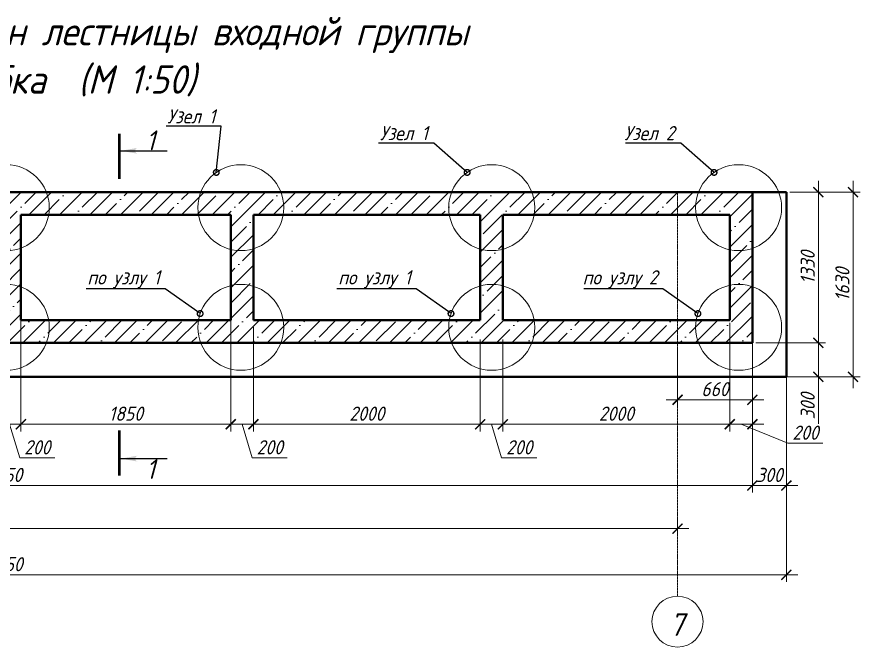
# Model space of a CAD drawing. Header units: millimetres. Extents: x 504091 to 2165846, y 135022 to 442887.
# Drawn here: x 1043782 to 1051219, y 236160 to 241723 of the extents above; entities that cross this region are included whole.
import ezdxf
from ezdxf import colors
from ezdxf.entities.mleader import LeaderData, LeaderLine
from ezdxf.math import Vec2, Vec3

# ---------------------------------------------------------------- set-up
doc = ezdxf.new("R2010")
doc.units = ezdxf.units.MM
doc.linetypes.add('ADSK_Линия сетки', pattern=[25, 20, -2.5, 0, -2.5])
doc.linetypes.add('осеваяX2', pattern=[4, 2.5, -0.5, 0.5, -0.5])
doc.layers.get('Defpoints').update_dxf_attribs({"color": 255})
doc.layers.add('PS_Обозначения', color=7, linetype='Continuous')
doc.layers.add('SGRAND', color=7, linetype='Continuous')
for name, color, linetype, lineweight in [('Аннотация', 7, 'Continuous', 9), ('Монолит тонкий', 204, 'Continuous', 9), ('Оси', 165, 'осеваяX2', 13), ('Размер', 7, 'Continuous', 13), ('Размеры КР', 164, 'Continuous', 9)]:
    doc.layers.add(name, color=color, linetype=linetype, lineweight=lineweight)
doc.styles.add('GOST 2.304_new', font='isocpeur.ttf', dxfattribs={"width": 0.9, "oblique": 15})
doc.dimstyles.new('SPDS 1_50', dxfattribs={"dimscale": 50, "dimtxt": 2.5, "dimasz": 1.77, "dimexe": 1.25, "dimexo": 0.625, "dimtad": 1, "dimdec": 0, "dimrnd": 0.001, "dimzin": 9, "dimtxsty": 'GOST 2.304_new', "dimblk": 'ARCHTICK', "dimcen": 2.5, "dimdle": 2, "dimclrt": 256, "dimadec": 0, "dimazin": 2, "dimtfac": 0.75, "dimtdec": 0, "dimtmove": 1, "dimatfit": 3, "dimfxl": 0, "dimtolj": 1, "dimlwd": 9, "dimlwe": 9, "dimarcsym": 0})

# ---------------------------------------------------------------- blocks, each defined once
blk = doc.blocks.new('_ArchTick')
at = {"color": 0, "linetype": 'ByBlock', "const_width": 0.15}
blk.add_lwpolyline([(-0.5, -0.5), (0.5, 0.5)], dxfattribs=at)
blk = doc.blocks.new('*D1745')
at = {"layer": 'Defpoints', "color": 0, "lineweight": 20, "transparency": 16777216}
for p in [(1037108.4, 237306.6), (1049608.4, 237306.6), (1049608.4, 237206.6)]:
    blk.add_point(p, dxfattribs=at)
at = {"layer": 'Размеры КР', "color": 0, "lineweight": 9, "transparency": 16777216}
for p, q in [((1037108.4, 237275.4), (1037108.4, 237144.1)), ((1049608.4, 237275.4), (1049608.4, 237144.1)), ((1037008.4, 237206.6), (1049708.4, 237206.6))]:
    blk.add_line(p, q, dxfattribs=at)
at = {"layer": 'Размеры КР', "color": 0, "lineweight": 9, "transparency": 16777216, "xscale": 88.5, "yscale": 88.5, "zscale": 88.5, "rotation": 180}
blk.add_blockref('_ArchTick', (1037108.4, 237206.6), dxfattribs=at)
at = {"layer": 'Размеры КР', "color": 0, "lineweight": 9, "transparency": 16777216, "xscale": 88.5, "yscale": 88.5, "zscale": 88.5}
blk.add_blockref('_ArchTick', (1049608.4, 237206.6), dxfattribs=at)
at = {"layer": 'Размеры КР', "lineweight": 20, "transparency": 16777216, "insert": (1043358.4, 237300.4), "char_height": 125, "width": 145.965, "attachment_point": 5, "style": 'GOST 2.304_new'}
blk.add_mtext('\\A1;12500', dxfattribs=at)
blk = doc.blocks.new('*D1743')
at = {"layer": 'Defpoints', "color": 0, "lineweight": 20, "transparency": 16777216}
for p in [(1050268.4, 238881.7), (1049608.4, 238845.6), (1050268.4, 238343.5)]:
    blk.add_point(p, dxfattribs=at)
at = {"layer": 'Размеры КР', "color": 0, "lineweight": 9, "transparency": 16777216}
for p, q in [((1049608.4, 238814.3), (1049608.4, 238281)), ((1050268.4, 238850.5), (1050268.4, 238281)), ((1049508.4, 238343.5), (1050368.4, 238343.5))]:
    blk.add_line(p, q, dxfattribs=at)
at = {"layer": 'Размеры КР', "color": 0, "lineweight": 9, "transparency": 16777216, "xscale": 88.5, "yscale": 88.5, "zscale": 88.5, "rotation": 180}
blk.add_blockref('_ArchTick', (1049608.4, 238343.5), dxfattribs=at)
at = {"layer": 'Размеры КР', "color": 0, "lineweight": 9, "transparency": 16777216, "xscale": 88.5, "yscale": 88.5, "zscale": 88.5}
blk.add_blockref('_ArchTick', (1050268.4, 238343.5), dxfattribs=at)
at = {"layer": 'Размеры КР', "lineweight": 20, "transparency": 16777216, "insert": (1049938.4, 238437.2), "char_height": 125, "attachment_point": 5, "style": 'GOST 2.304_new'}
blk.add_mtext('\\A1;660', dxfattribs=at)
blk = doc.blocks.new('*D1744')
at = {"layer": 'Defpoints', "color": 0, "lineweight": 20, "transparency": 16777216}
for p in [(1037018.4, 239482.3), (1050268.4, 239075.7), (1037018.4, 237586.3)]:
    blk.add_point(p, dxfattribs=at)
at = {"layer": 'Размеры КР', "color": 0, "lineweight": 9, "transparency": 16777216}
for p, q in [((1037018.4, 239451), (1037018.4, 237523.8)), ((1050268.4, 239044.4), (1050268.4, 237523.8)), ((1050368.4, 237586.3), (1036918.4, 237586.3))]:
    blk.add_line(p, q, dxfattribs=at)
at = {"layer": 'Размеры КР', "color": 0, "lineweight": 9, "transparency": 16777216, "xscale": 88.5, "yscale": 88.5, "zscale": 88.5, "rotation": 180}
blk.add_blockref('_ArchTick', (1037018.4, 237586.3), dxfattribs=at)
at = {"layer": 'Размеры КР', "color": 0, "lineweight": 9, "transparency": 16777216, "xscale": 88.5, "yscale": 88.5, "zscale": 88.5}
blk.add_blockref('_ArchTick', (1050268.4, 237586.3), dxfattribs=at)
at = {"layer": 'Размеры КР', "lineweight": 20, "transparency": 16777216, "insert": (1043643.4, 237680), "char_height": 125, "attachment_point": 5, "style": 'GOST 2.304_new'}
blk.add_mtext('\\A1;13250', dxfattribs=at)
blk = doc.blocks.new('*D1753')
at = {"layer": 'Defpoints', "color": 0, "lineweight": 20, "transparency": 16777216}
for p in [(1050068.4, 239054.2), (1050268.4, 239054.2), (1050068.4, 238127)]:
    blk.add_point(p, dxfattribs=at)
at = {"layer": 'Размеры КР', "color": 0, "lineweight": 9, "transparency": 16777216}
for p, q in [((1050068.4, 239022.9), (1050068.4, 238064.5)), ((1050268.4, 239022.9), (1050268.4, 238064.5)), ((1050368.4, 238127), (1049968.4, 238127)), ((1050168.4, 238127), (1050581.7, 237959.2)), ((1050581.7, 237959.2), (1050891.4, 237959.2))]:
    blk.add_line(p, q, dxfattribs=at)
at = {"layer": 'Размеры КР', "color": 0, "lineweight": 9, "transparency": 16777216, "xscale": 88.5, "yscale": 88.5, "zscale": 88.5, "rotation": 180}
blk.add_blockref('_ArchTick', (1050068.4, 238127), dxfattribs=at)
at = {"layer": 'Размеры КР', "color": 0, "lineweight": 9, "transparency": 16777216, "xscale": 88.5, "yscale": 88.5, "zscale": 88.5}
blk.add_blockref('_ArchTick', (1050268.4, 238127), dxfattribs=at)
at = {"layer": 'Размеры КР', "lineweight": 20, "transparency": 16777216, "insert": (1050736.5, 238052.9), "char_height": 125, "attachment_point": 5, "style": 'GOST 2.304_new'}
blk.add_mtext('\\A1;200', dxfattribs=at)
blk = doc.blocks.new('*D1754')
at = {"layer": 'Defpoints', "color": 0, "lineweight": 20, "transparency": 16777216}
for p in [(1050068.4, 239054.2), (1048068.4, 238906.7), (1048068.4, 238127)]:
    blk.add_point(p, dxfattribs=at)
at = {"layer": 'Размеры КР', "color": 0, "lineweight": 9, "transparency": 16777216}
for p, q in [((1050068.4, 239022.9), (1050068.4, 238064.5)), ((1048068.4, 238875.4), (1048068.4, 238064.5)), ((1050168.4, 238127), (1047968.4, 238127))]:
    blk.add_line(p, q, dxfattribs=at)
at = {"layer": 'Размеры КР', "color": 0, "lineweight": 9, "transparency": 16777216, "xscale": 88.5, "yscale": 88.5, "zscale": 88.5, "rotation": 180}
blk.add_blockref('_ArchTick', (1048068.4, 238127), dxfattribs=at)
at = {"layer": 'Размеры КР', "color": 0, "lineweight": 9, "transparency": 16777216, "xscale": 88.5, "yscale": 88.5, "zscale": 88.5}
blk.add_blockref('_ArchTick', (1050068.4, 238127), dxfattribs=at)
at = {"layer": 'Размеры КР', "lineweight": 20, "transparency": 16777216, "insert": (1049068.4, 238220.8), "char_height": 125, "attachment_point": 5, "style": 'GOST 2.304_new'}
blk.add_mtext('\\A1;2000', dxfattribs=at)
blk = doc.blocks.new('*D1755')
at = {"layer": 'Defpoints', "color": 0, "lineweight": 20, "transparency": 16777216}
for p in [(1047868.4, 238906.7), (1048068.4, 238906.7), (1047868.4, 238127)]:
    blk.add_point(p, dxfattribs=at)
at = {"layer": 'Размеры КР', "color": 0, "lineweight": 9, "transparency": 16777216}
for p, q in [((1047868.4, 238875.4), (1047868.4, 238064.5)), ((1048068.4, 238875.4), (1048068.4, 238064.5)), ((1048168.4, 238127), (1047768.4, 238127)), ((1047968.4, 238127), (1048057.5, 237830.1)), ((1048057.5, 237830.1), (1048367.2, 237830.1))]:
    blk.add_line(p, q, dxfattribs=at)
at = {"layer": 'Размеры КР', "color": 0, "lineweight": 9, "transparency": 16777216, "xscale": 88.5, "yscale": 88.5, "zscale": 88.5, "rotation": 180}
blk.add_blockref('_ArchTick', (1047868.4, 238127), dxfattribs=at)
at = {"layer": 'Размеры КР', "color": 0, "lineweight": 9, "transparency": 16777216, "xscale": 88.5, "yscale": 88.5, "zscale": 88.5}
blk.add_blockref('_ArchTick', (1048068.4, 238127), dxfattribs=at)
at = {"layer": 'Размеры КР', "lineweight": 20, "transparency": 16777216, "insert": (1048212.3, 237923.9), "char_height": 125, "attachment_point": 5, "style": 'GOST 2.304_new'}
blk.add_mtext('\\A1;200', dxfattribs=at)
blk = doc.blocks.new('*D1756')
at = {"layer": 'Defpoints', "color": 0, "lineweight": 20, "transparency": 16777216}
for p in [(1045868.4, 239015.6), (1047868.4, 238906.7), (1045868.4, 238127)]:
    blk.add_point(p, dxfattribs=at)
at = {"layer": 'Размеры КР', "color": 0, "lineweight": 9, "transparency": 16777216}
for p, q in [((1045868.4, 238984.3), (1045868.4, 238064.5)), ((1047868.4, 238875.4), (1047868.4, 238064.5)), ((1047968.4, 238127), (1045768.4, 238127))]:
    blk.add_line(p, q, dxfattribs=at)
at = {"layer": 'Размеры КР', "color": 0, "lineweight": 9, "transparency": 16777216, "xscale": 88.5, "yscale": 88.5, "zscale": 88.5, "rotation": 180}
blk.add_blockref('_ArchTick', (1045868.4, 238127), dxfattribs=at)
at = {"layer": 'Размеры КР', "color": 0, "lineweight": 9, "transparency": 16777216, "xscale": 88.5, "yscale": 88.5, "zscale": 88.5}
blk.add_blockref('_ArchTick', (1047868.4, 238127), dxfattribs=at)
at = {"layer": 'Размеры КР', "lineweight": 20, "transparency": 16777216, "insert": (1046868.4, 238220.8), "char_height": 125, "attachment_point": 5, "style": 'GOST 2.304_new'}
blk.add_mtext('\\A1;2000', dxfattribs=at)
blk = doc.blocks.new('*D1757')
at = {"layer": 'Defpoints', "color": 0, "lineweight": 20, "transparency": 16777216}
for p in [(1045868.4, 239015.6), (1045668.4, 239003.8), (1045668.4, 238127)]:
    blk.add_point(p, dxfattribs=at)
at = {"layer": 'Размеры КР', "color": 0, "lineweight": 9, "transparency": 16777216}
for p, q in [((1045668.4, 238972.6), (1045668.4, 238064.5)), ((1045868.4, 238984.3), (1045868.4, 238064.5)), ((1045968.4, 238127), (1045568.4, 238127)), ((1045768.4, 238127), (1045857.5, 237830.1)), ((1045857.5, 237830.1), (1046167.2, 237830.1))]:
    blk.add_line(p, q, dxfattribs=at)
at = {"layer": 'Размеры КР', "color": 0, "lineweight": 9, "transparency": 16777216, "xscale": 88.5, "yscale": 88.5, "zscale": 88.5, "rotation": 180}
blk.add_blockref('_ArchTick', (1045668.4, 238127), dxfattribs=at)
at = {"layer": 'Размеры КР', "color": 0, "lineweight": 9, "transparency": 16777216, "xscale": 88.5, "yscale": 88.5, "zscale": 88.5}
blk.add_blockref('_ArchTick', (1045868.4, 238127), dxfattribs=at)
at = {"layer": 'Размеры КР', "lineweight": 20, "transparency": 16777216, "insert": (1046012.3, 237923.9), "char_height": 125, "attachment_point": 5, "style": 'GOST 2.304_new'}
blk.add_mtext('\\A1;200', dxfattribs=at)
blk = doc.blocks.new('*D1747')
at = {"layer": 'Defpoints', "color": 0, "lineweight": 20, "transparency": 16777216}
for p in [(1043818.4, 239120.9), (1043618.4, 239003.8), (1043818.4, 238127)]:
    blk.add_point(p, dxfattribs=at)
at = {"layer": 'Размеры КР', "color": 0, "lineweight": 9, "transparency": 16777216}
for p, q in [((1043818.4, 239089.7), (1043818.4, 238064.5)), ((1043618.4, 238972.6), (1043618.4, 238064.5)), ((1043518.4, 238127), (1043918.4, 238127)), ((1043718.4, 238127), (1043807.5, 237830.1)), ((1043807.5, 237830.1), (1044117.2, 237830.1))]:
    blk.add_line(p, q, dxfattribs=at)
at = {"layer": 'Размеры КР', "color": 0, "lineweight": 9, "transparency": 16777216, "xscale": 88.5, "yscale": 88.5, "zscale": 88.5, "rotation": 180}
blk.add_blockref('_ArchTick', (1043618.4, 238127), dxfattribs=at)
at = {"layer": 'Размеры КР', "color": 0, "lineweight": 9, "transparency": 16777216, "xscale": 88.5, "yscale": 88.5, "zscale": 88.5}
blk.add_blockref('_ArchTick', (1043818.4, 238127), dxfattribs=at)
at = {"layer": 'Размеры КР', "lineweight": 20, "transparency": 16777216, "insert": (1043962.3, 237923.9), "char_height": 125, "attachment_point": 5, "style": 'GOST 2.304_new'}
blk.add_mtext('\\A1;200', dxfattribs=at)
blk = doc.blocks.new('*D1748')
at = {"layer": 'Defpoints', "color": 0, "lineweight": 20, "transparency": 16777216}
for p in [(1043818.4, 239120.9), (1045668.4, 239083.7), (1045668.4, 238127)]:
    blk.add_point(p, dxfattribs=at)
at = {"layer": 'Размеры КР', "color": 0, "lineweight": 9, "transparency": 16777216}
for p, q in [((1043818.4, 239089.7), (1043818.4, 238064.5)), ((1045668.4, 239052.4), (1045668.4, 238064.5)), ((1043718.4, 238127), (1045768.4, 238127))]:
    blk.add_line(p, q, dxfattribs=at)
at = {"layer": 'Размеры КР', "color": 0, "lineweight": 9, "transparency": 16777216, "xscale": 88.5, "yscale": 88.5, "zscale": 88.5, "rotation": 180}
blk.add_blockref('_ArchTick', (1043818.4, 238127), dxfattribs=at)
at = {"layer": 'Размеры КР', "color": 0, "lineweight": 9, "transparency": 16777216, "xscale": 88.5, "yscale": 88.5, "zscale": 88.5}
blk.add_blockref('_ArchTick', (1045668.4, 238127), dxfattribs=at)
at = {"layer": 'Размеры КР', "lineweight": 20, "transparency": 16777216, "insert": (1044743.4, 238220.8), "char_height": 125, "attachment_point": 5, "style": 'GOST 2.304_new'}
blk.add_mtext('\\A1;1850', dxfattribs=at)
blk = doc.blocks.new('_DotSmall')
at = {"color": 0, "linetype": 'ByBlock', "lineweight": 35, "const_width": 0.5}
blk.add_lwpolyline([(-0.0625, 0, 1), (0.0625, 0, 1)], format="xyb", close=True, dxfattribs=at)
blk = doc.blocks.new('*D1782')
at = {"layer": 'Defpoints', "color": 0, "lineweight": 20, "transparency": 16777216}
for p in [(1050268.4, 238543.7), (1050568.4, 238545.6), (1050568.4, 237586.3)]:
    blk.add_point(p, dxfattribs=at)
at = {"layer": 'Размеры КР', "color": 0, "lineweight": 9, "transparency": 16777216}
for p, q in [((1050268.4, 238512.5), (1050268.4, 237523.8)), ((1050568.4, 238514.3), (1050568.4, 237523.8)), ((1050168.4, 237586.3), (1050668.4, 237586.3))]:
    blk.add_line(p, q, dxfattribs=at)
at = {"layer": 'Размеры КР', "color": 0, "lineweight": 9, "transparency": 16777216, "xscale": 88.5, "yscale": 88.5, "zscale": 88.5, "rotation": 180}
blk.add_blockref('_ArchTick', (1050268.4, 237586.3), dxfattribs=at)
at = {"layer": 'Размеры КР', "color": 0, "lineweight": 9, "transparency": 16777216, "xscale": 88.5, "yscale": 88.5, "zscale": 88.5}
blk.add_blockref('_ArchTick', (1050568.4, 237586.3), dxfattribs=at)
at = {"layer": 'Размеры КР', "lineweight": 20, "transparency": 16777216, "insert": (1050418.4, 237680), "char_height": 125, "attachment_point": 5, "style": 'GOST 2.304_new'}
blk.add_mtext('\\A1;300', dxfattribs=at)
blk = doc.blocks.new('*D1783')
at = {"layer": 'Defpoints', "color": 0, "lineweight": 20, "transparency": 16777216}
for p in [(1050268.4, 238845.6), (1050850.6, 238845.6), (1050268.4, 238545.6)]:
    blk.add_point(p, dxfattribs=at)
at = {"layer": 'Размеры КР', "color": 0, "lineweight": 9, "transparency": 16777216}
for p, q in [((1050850.6, 238445.6), (1050850.6, 238945.6)), ((1050299.6, 238845.6), (1050913.1, 238845.6)), ((1050299.6, 238545.6), (1050913.1, 238545.6)), ((1050850.6, 238131.6), (1050850.6, 238545.6))]:
    blk.add_line(p, q, dxfattribs=at)
at = {"layer": 'Размеры КР', "color": 0, "lineweight": 9, "transparency": 16777216, "xscale": 88.5, "yscale": 88.5, "zscale": 88.5}
for p, rotation in [((1050850.6, 238845.6), 90), ((1050850.6, 238545.6), 270)]:
    blk.add_blockref('_ArchTick', p, dxfattribs=dict(at, rotation=rotation))
at = {"layer": 'Размеры КР', "lineweight": 20, "transparency": 16777216, "insert": (1050756.8, 238286.5), "char_height": 125, "attachment_point": 5, "rotation": 90, "style": 'GOST 2.304_new'}
blk.add_mtext('\\A1;300', dxfattribs=at)
blk = doc.blocks.new('*D1784')
at = {"layer": 'Defpoints', "color": 0, "lineweight": 20, "transparency": 16777216}
for p in [(1050568.4, 240175.9), (1050850.6, 240175.9), (1050268.4, 238845.6)]:
    blk.add_point(p, dxfattribs=at)
at = {"layer": 'Размеры КР', "color": 0, "lineweight": 9, "transparency": 16777216}
for p, q in [((1050850.6, 238745.6), (1050850.6, 240275.9)), ((1050599.6, 240175.9), (1050913.1, 240175.9)), ((1050299.6, 238845.6), (1050913.1, 238845.6))]:
    blk.add_line(p, q, dxfattribs=at)
at = {"layer": 'Размеры КР', "color": 0, "lineweight": 9, "transparency": 16777216, "xscale": 88.5, "yscale": 88.5, "zscale": 88.5}
for p, rotation in [((1050850.6, 240175.9), 90), ((1050850.6, 238845.6), 270)]:
    blk.add_blockref('_ArchTick', p, dxfattribs=dict(at, rotation=rotation))
at = {"layer": 'Размеры КР', "lineweight": 20, "transparency": 16777216, "insert": (1050756.8, 239510.8), "char_height": 125, "attachment_point": 5, "rotation": 90, "style": 'GOST 2.304_new'}
blk.add_mtext('\\A1;1330', dxfattribs=at)
blk = doc.blocks.new('*D1785')
at = {"layer": 'Defpoints', "color": 0, "lineweight": 20, "transparency": 16777216}
for p in [(1050568.4, 240175.9), (1051156.4, 240175.9), (1050692.5, 238545.6)]:
    blk.add_point(p, dxfattribs=at)
at = {"layer": 'Размеры КР', "color": 0, "lineweight": 9, "transparency": 16777216}
for p, q in [((1051156.4, 238445.6), (1051156.4, 240275.9)), ((1050599.6, 240175.9), (1051218.9, 240175.9)), ((1050723.8, 238545.6), (1051218.9, 238545.6))]:
    blk.add_line(p, q, dxfattribs=at)
at = {"layer": 'Размеры КР', "color": 0, "lineweight": 9, "transparency": 16777216, "xscale": 88.5, "yscale": 88.5, "zscale": 88.5}
for p, rotation in [((1051156.4, 240175.9), 90), ((1051156.4, 238545.6), 270)]:
    blk.add_blockref('_ArchTick', p, dxfattribs=dict(at, rotation=rotation))
at = {"layer": 'Размеры КР', "lineweight": 20, "transparency": 16777216, "insert": (1051062.7, 239360.8), "char_height": 125, "attachment_point": 5, "rotation": 90, "style": 'GOST 2.304_new'}
blk.add_mtext('\\A1;1630', dxfattribs=at)
blk = doc.blocks.new('*D1786')
at = {"layer": 'Defpoints', "color": 0, "lineweight": 20, "transparency": 16777216}
for p in [(1036718.4, 239798.8), (1050568.4, 239360.8), (1050568.4, 236798.4)]:
    blk.add_point(p, dxfattribs=at)
at = {"layer": 'Размеры КР', "color": 0, "lineweight": 9, "transparency": 16777216}
for p, q in [((1036718.4, 239767.5), (1036718.4, 236735.9)), ((1050568.4, 239329.5), (1050568.4, 236735.9)), ((1036618.4, 236798.4), (1050668.4, 236798.4))]:
    blk.add_line(p, q, dxfattribs=at)
at = {"layer": 'Размеры КР', "color": 0, "lineweight": 9, "transparency": 16777216, "xscale": 88.5, "yscale": 88.5, "zscale": 88.5, "rotation": 180}
blk.add_blockref('_ArchTick', (1036718.4, 236798.4), dxfattribs=at)
at = {"layer": 'Размеры КР', "color": 0, "lineweight": 9, "transparency": 16777216, "xscale": 88.5, "yscale": 88.5, "zscale": 88.5}
blk.add_blockref('_ArchTick', (1050568.4, 236798.4), dxfattribs=at)
at = {"layer": 'Размеры КР', "lineweight": 20, "transparency": 16777216, "insert": (1043643.4, 236892.2), "char_height": 125, "attachment_point": 5, "style": 'GOST 2.304_new'}
blk.add_mtext('\\A1;13850', dxfattribs=at)

msp = doc.modelspace()

# ---------------------------------------------------------------- hatches: boundary and pattern name
at = {"layer": 'PS_Обозначения', "ltscale": 50}
for points in [[(1044698.9907, 240540.8592), (1044848.9907, 240567.2592, 0.839099631), (1044848.9907, 240514.4592)], [(1044698.9907, 237824.2078), (1044848.9907, 237797.8078, -0.839099631), (1044848.9907, 237850.6078)]]:
    msp.add_hatch(color=256, dxfattribs=at).paths.add_polyline_path(points, flags=0)
at = {"layer": 'SGRAND', "lineweight": 20}
h = msp.add_hatch(dxfattribs=at)
h.set_pattern_fill('ANSI35', color=256, scale=30)
h.paths.add_polyline_path([(1049608.3644, 240175.9406), (1037108.3644, 240175.9406), (1037108.3644, 238845.5855), (1043296.4992, 238845.5855, -0.542035675), (1043357.9011, 238845.5855), (1049608.3644, 238845.5855), (1049608.3644, 239045.5855), (1048068.3975, 239045.5855), (1048068.3975, 239975.9406), (1049608.3644, 239975.9406)])
h.paths.add_polyline_path([(1039218.3975, 239975.9406), (1039218.3975, 239045.5855), (1037218.3975, 239045.5855), (1037218.3975, 239975.9406)], flags=16)
h.paths.add_polyline_path([(1039418.3975, 239975.9406), (1041418.3975, 239975.9406), (1041418.3975, 239045.5855), (1039418.3975, 239045.5855)], flags=16)
h.paths.add_polyline_path([(1041618.3975, 239975.9406), (1043618.3975, 239975.9406), (1043618.3975, 239045.5855), (1041618.3975, 239045.5855)], flags=16)
h.paths.add_polyline_path([(1043818.3975, 239975.9406), (1045668.3975, 239975.9406), (1045668.3975, 239045.5855), (1043818.3975, 239045.5855)], flags=16)
h.paths.add_polyline_path([(1045868.3975, 239975.9406), (1047868.3975, 239975.9406), (1047868.3975, 239045.5855), (1045868.3975, 239045.5855)], flags=16)
h.paths.add_polyline_path([(1037108.3644, 240175.9406), (1037018.3975, 240175.9406), (1037018.3975, 238845.5855), (1037108.3644, 238845.5855)])
h.paths.add_polyline_path([(1050268.3975, 240175.9406), (1049608.3644, 240175.9406), (1049608.3644, 239975.9406), (1050068.3975, 239975.9406), (1050068.3975, 239045.5855), (1049608.3644, 239045.5855), (1049608.3644, 238845.5855), (1050268.3975, 238845.5855)])

# ---------------------------------------------------------------- linework, layer by layer
at = {"layer": 'PS_Обозначения', "ltscale": 50}
for points in [[(1044686.4907, 240290.8592, 25, 25, 0), (1044686.4907, 240690.8592, 0, 0, 0)], [(1044686.4907, 238074.2078, 25, 25, 0), (1044686.4907, 237674.2078, 0, 0, 0)]]:
    msp.add_lwpolyline(points, format="xyseb", dxfattribs=at)
for points in [[(1044698.9907, 240540.8592), (1045108.8818, 240540.8592)], [(1044698.9907, 237824.2078), (1045108.8818, 237824.2078)]]:
    msp.add_lwpolyline(points, dxfattribs=at)
at = {"layer": 'Монолит тонкий', "lineweight": 40, "ltscale": 100}
for p, q in [((1050268.3975, 240175.9406), (1036718.3975, 240175.9406)), ((1050268.3975, 240175.9406), (1050268.3975, 238845.5855)), ((1050268.3975, 240175.9406), (1050568.3975, 240175.9406)), ((1050568.3975, 240175.9406), (1050568.3975, 238545.5855)), ((1043818.3975, 239975.9406), (1043818.3975, 239045.5855)), ((1045668.3975, 239975.9406), (1043818.3975, 239975.9406)), ((1045668.3975, 239975.9406), (1045668.3975, 239045.5855)), ((1045868.3975, 239975.9406), (1045868.3975, 239045.5855)), ((1047868.3975, 239975.9406), (1045868.3975, 239975.9406)), ((1047868.3975, 239975.9406), (1047868.3975, 239045.5855)), ((1048068.3975, 239975.9406), (1048068.3975, 239045.5855)), ((1050068.3975, 239975.9406), (1048068.3975, 239975.9406)), ((1050068.3975, 239975.9406), (1050068.3975, 239045.5855)), ((1043818.3975, 239045.5855), (1045668.3975, 239045.5855)), ((1045868.3975, 239045.5855), (1047868.3975, 239045.5855)), ((1048068.3975, 239045.5855), (1050068.3975, 239045.5855)), ((1037018.3975, 238845.5855), (1050268.3975, 238845.5855)), ((1036718.3975, 238545.5855), (1050568.3975, 238545.5855))]:
    msp.add_line(p, q, dxfattribs=at)
at = {"layer": 'Оси', "linetype": 'ADSK_Линия сетки'}
msp.add_line((1049608.3644, 236610.2142), (1049608.3644, 240175.9406), dxfattribs=at)
at = {"layer": 'Размеры КР', "lineweight": 20}
msp.add_line((1050268.3975, 238845.5855), (1050268.3975, 238825.5855), dxfattribs=at)
for centre, radius in [((1043689.0552, 240039.0435), 379.0343), ((1045757.6699, 240039.0435), 379.0343), ((1047970.0065, 240039.0435), 379.0343), ((1050147.2097, 240039.0435), 379.0343), ((1043689.0552, 238982.4827), 379.0343), ((1045757.6699, 238982.4827), 379.0343), ((1047970.0065, 238982.4827), 379.0343), ((1050147.2097, 238982.4827), 379.0343), ((1049608.3644, 236385.2142), 225)]:
    msp.add_circle(centre, radius, dxfattribs=at)

# ---------------------------------------------------------------- texts
at = {"layer": 'PS_Обозначения', "style": 'GOST 2.304_new', "oblique": 15, "width": 0.9}
for p in [(1044921.7299, 240545.6598), (1044921.7299, 237644.4072)]:
    msp.add_text('1', height=175, dxfattribs=at).set_placement(p)
at = {"layer": 'Аннотация', "lineweight": 9, "insert": (1038388.9364, 241721.367), "char_height": 250, "attachment_point": 1, "line_spacing_factor": 1.022766, "style": 'GOST 2.304_new'}
msp.add_mtext_dynamic_manual_height_columns('\\pi366.44458;Схема фундаментной плиты и стен лестницы входной группы \\P\\pi1865.84613;в осях 5-7/А*-Б. Опалубка  (М 1:50)', width=9480.531459, gutter_width=2500, heights=[1983.7092], dxfattribs=at)
at = {"layer": 'Оси', "insert": (1049601.1543, 236359.6383), "char_height": 200, "width": 245.7, "attachment_point": 5, "line_spacing_factor": 1.022766, "style": 'GOST 2.304_new'}
msp.add_mtext('\\pt51.428,102.858,154.286,205.714,257.142,308.572,360,411.428,462.858,514.286,565.714,617.142,668.572,720,771.428,822.858,874.286,925.714,977.142,1028.572,1080,1131.428,1182.858,1234.286,1285.714,1337.142,1388.572,1440,1491.428,1542.858,1594.286,1645.714;7', dxfattribs=at)

# ---------------------------------------------------------------- dimensions: what is measured, and where the dimension line sits
at = {"layer": 'Размеры КР', "lineweight": 20}
for base, p1, p2, angle, picture, middle in [((1050850.5771, 240175.9406), (1050268.3975, 238845.5855), (1050568.3975, 240175.9406), 90, '*D1784', (1050756.8271, 239510.7631)), ((1051156.4143, 240175.9406), (1050692.5436, 238545.5855), (1050568.3975, 240175.9406), 90, '*D1785', (1051062.6643, 239360.7631)), ((1045668.3975, 238127.0246), (1045868.3975, 239015.594), (1045668.3975, 239003.8041), 180, '*D1757', (1045888.71, 237923.8996)), ((1045868.3975, 238127.0246), (1047868.3975, 238906.6554), (1045868.3975, 239015.594), 180, '*D1756', (1046868.3975, 238220.7746)), ((1048068.3975, 238127.0246), (1050068.3975, 239054.1928), (1048068.3975, 238906.6554), 180, '*D1754', (1049068.3975, 238220.7746)), ((1047868.3975, 238127.0246), (1048068.3975, 238906.6554), (1047868.3975, 238906.6554), 180, '*D1755', (1048088.71, 237923.8996))]:
    dim = msp.add_linear_dim(base=base, p1=p1, p2=p2, angle=angle, dimstyle='SPDS 1_50', dxfattribs=at)
    dim.commit()
    dim.dimension.update_dxf_attribs({"geometry": picture, "text_midpoint": middle})
for base, p1, p2, picture, middle in [((1050568.3975, 236798.4295), (1036718.3975, 239798.7994), (1050568.3975, 239360.7631), '*D1786', (1043643.3975, 236892.1795)), ((1037018.3975, 237586.2599), (1050268.3975, 239075.6704), (1037018.3975, 239482.2808), '*D1744', (1043643.3975, 237680.0099)), ((1043818.3975, 238127.0246), (1043618.3975, 239003.8041), (1043818.3975, 239120.9039), '*D1747', (1043838.71, 237923.8996)), ((1045668.3975, 238127.0246), (1043818.3975, 239120.9039), (1045668.3975, 239083.6641), '*D1748', (1044743.3975, 238220.7746)), ((1050268.3975, 238343.4963), (1049608.3644, 238845.5855), (1050268.3975, 238881.7109), '*D1743', (1049938.3809, 238437.2463)), ((1049608.3644, 237206.6198), (1037108.3644, 237306.6047), (1049608.3644, 237306.6047), '*D1745', (1043358.3644, 237300.3698))]:
    dim = msp.add_linear_dim(base=base, p1=p1, p2=p2, dimstyle='SPDS 1_50', dxfattribs=at)
    dim.commit()
    dim.dimension.update_dxf_attribs({"geometry": picture, "text_midpoint": middle})
for base, p1, p2, angle, picture, middle in [((1050068.3975, 238127.0246), (1050268.3975, 239054.1928), (1050068.3975, 239054.1928), 180, '*D1753', (1050612.9205, 237959.1869)), ((1050850.5771, 238845.5855), (1050268.3975, 238545.5855), (1050268.3975, 238845.5855), 90, '*D1783', (1050921.6775, 238286.461))]:
    dim = msp.add_linear_dim(base=base, p1=p1, p2=p2, angle=angle, dimstyle='SPDS 1_50', dxfattribs=at)
    dim.commit()
    dim.dimension.update_dxf_attribs({"geometry": picture, "text_midpoint": middle, "dimtype": 160})
dim = msp.add_linear_dim(base=(1050568.3975, 237586.2599), p1=(1050268.3975, 238543.7337), p2=(1050568.3975, 238545.5855), dimstyle='SPDS 1_50', dxfattribs=at)
dim.commit()
dim.dimension.update_dxf_attribs({"geometry": '*D1782', "text_midpoint": (1050418.3975, 237586.2599), "dimtype": 160})

# ---------------------------------------------------------------- leaders
at = {"layer": 'Размер', "ltscale": 20}
ml = msp.add_multileader_mtext('Standard', dxfattribs=at)
ml.set_content('\\A1;Узел 1', color=256, style='GOST 2.304_new')
ml.set_leader_properties()
ml.set_arrow_properties(name='DOTSMALL')
ml.build(insert=Vec2(0, 0))
ml.multileader.update_dxf_attribs({"text_left_attachment_type": 6, "text_right_attachment_type": 6, "dogleg_length": 1, "arrow_head_size": 100})
ctx = ml.context
ctx.base_point, ctx.char_height, ctx.arrow_head_size, ctx.landing_gap_size, ctx.plane_origin = Vec3(1045076.7219, 240757.4691), 125, 100, 0, Vec3(1026566.2831, 388141.8045)
ctx.left_attachment, ctx.right_attachment, ctx.text_align_type = 6, 6, 1
notes = []
notes.append((ctx, [(0, (1, 1, 0), (1045585.5842, 240757.4691), (-1, 0), 20, [(0, [(1045541.1307, 240350.1347)], 0, [])])]))
ctx.mtext.insert, ctx.mtext.rotation, ctx.mtext.width, ctx.mtext.alignment, ctx.mtext.flow_direction = Vec3(1045321.1531, 240907.4691), 6.283185307, 1664.96034, 2, 5
ml = msp.add_multileader_mtext('Standard', dxfattribs=at)
ml.set_content('\\A1;Узел 1', color=256, style='GOST 2.304_new')
ml.set_leader_properties()
ml.set_arrow_properties(name='DOTSMALL')
ml.build(insert=Vec2(0, 0))
ml.multileader.update_dxf_attribs({"text_left_attachment_type": 6, "text_right_attachment_type": 6, "dogleg_length": 1, "arrow_head_size": 100})
ctx = ml.context
ctx.base_point, ctx.char_height, ctx.arrow_head_size, ctx.landing_gap_size, ctx.plane_origin = Vec3(1046950.6023, 240609.2712), 125, 100, 0, Vec3(1028778.6197, 388141.8045)
ctx.left_attachment, ctx.right_attachment, ctx.text_align_type = 6, 6, 1
notes.append((ctx, [(0, (1, 1, 0), (1047459.4645, 240609.2712), (-1, 0), 20, [(0, [(1047753.4673, 240350.1347)], 0, [])])]))
ctx.mtext.insert, ctx.mtext.rotation, ctx.mtext.width, ctx.mtext.alignment, ctx.mtext.flow_direction = Vec3(1047195.0334, 240759.2712), 6.283185307, 1664.96034, 2, 5
ml = msp.add_multileader_mtext('Standard', dxfattribs=at)
ml.set_content('\\A1;Узел 2', color=256, style='GOST 2.304_new')
ml.set_leader_properties()
ml.set_arrow_properties(name='DOTSMALL')
ml.build(insert=Vec2(0, 0))
ml.multileader.update_dxf_attribs({"text_left_attachment_type": 6, "text_right_attachment_type": 6, "dogleg_length": 1, "arrow_head_size": 100})
ctx = ml.context
ctx.base_point, ctx.char_height, ctx.arrow_head_size, ctx.landing_gap_size, ctx.plane_origin = Vec3(1049105.3055, 240609.2712), 125, 100, 0, Vec3(1030955.8229, 388141.8045)
ctx.left_attachment, ctx.right_attachment, ctx.text_align_type = 6, 6, 1
notes.append((ctx, [(0, (1, 1, 0), (1049636.6678, 240609.2712), (-1, 0), 20, [(0, [(1049930.6705, 240350.1347)], 0, [])])]))
ctx.mtext.insert, ctx.mtext.rotation, ctx.mtext.width, ctx.mtext.alignment, ctx.mtext.flow_direction = Vec3(1049360.9866, 240759.2712), 6.283185307, 1664.96034, 2, 5
ml = msp.add_multileader_mtext('Standard', dxfattribs=at)
ml.set_content('\\A1;по узлу 1', color=256, style='GOST 2.304_new')
ml.set_leader_properties()
ml.set_arrow_properties(name='DOTSMALL')
ml.build(insert=Vec2(0, 0))
ml.multileader.update_dxf_attribs({"text_left_attachment_type": 6, "text_right_attachment_type": 6, "dogleg_length": 1, "arrow_head_size": 100})
ctx = ml.context
ctx.base_point, ctx.char_height, ctx.arrow_head_size, ctx.landing_gap_size, ctx.plane_origin = Vec3(1044377.561, 239323.705), 125, 100, 0, Vec3(1026409.2804, 91791.1717)
ctx.left_attachment, ctx.right_attachment, ctx.text_align_type = 6, 6, 1
notes.append((ctx, [(0, (1, 1, 0), (1045090.1253, 239323.705), (-1, 0), 20, [(0, [(1045398.6474, 239104.0139)], 0, [])])]))
ctx.mtext.insert, ctx.mtext.width, ctx.mtext.alignment, ctx.mtext.flow_direction = Vec3(1044723.8432, 239486.205), 1664.96034, 2, 5
ml = msp.add_multileader_mtext('Standard', dxfattribs=at)
ml.set_content('\\A1;по узлу 1', color=256, style='GOST 2.304_new')
ml.set_leader_properties()
ml.set_arrow_properties(name='DOTSMALL')
ml.build(insert=Vec2(0, 0))
ml.multileader.update_dxf_attribs({"text_left_attachment_type": 6, "text_right_attachment_type": 6, "dogleg_length": 1, "arrow_head_size": 100})
ctx = ml.context
ctx.base_point, ctx.char_height, ctx.arrow_head_size, ctx.landing_gap_size, ctx.plane_origin = Vec3(1046589.8976, 239323.705), 125, 100, 0, Vec3(1028621.6169, 91791.1717)
ctx.left_attachment, ctx.right_attachment, ctx.text_align_type = 6, 6, 1
notes.append((ctx, [(0, (1, 1, 0), (1047302.4618, 239323.705), (-1, 0), 20, [(0, [(1047610.9839, 239104.0139)], 0, [])])]))
ctx.mtext.insert, ctx.mtext.width, ctx.mtext.alignment, ctx.mtext.flow_direction = Vec3(1046936.1797, 239486.205), 1664.96034, 2, 5
ml = msp.add_multileader_mtext('Standard', dxfattribs=at)
ml.set_content('\\A1;по узлу 2', color=256, style='GOST 2.304_new')
ml.set_leader_properties()
ml.set_arrow_properties(name='DOTSMALL')
ml.build(insert=Vec2(0, 0))
ml.multileader.update_dxf_attribs({"text_left_attachment_type": 6, "text_right_attachment_type": 6, "dogleg_length": 1, "arrow_head_size": 100})
ctx = ml.context
ctx.base_point, ctx.char_height, ctx.arrow_head_size, ctx.landing_gap_size, ctx.plane_origin = Vec3(1048744.6008, 239323.705), 125, 100, 0, Vec3(1030798.8201, 91791.1717)
ctx.left_attachment, ctx.right_attachment, ctx.text_align_type = 6, 6, 1
notes.append((ctx, [(0, (1, 1, 0), (1049479.665, 239323.705), (-1, 0), 20, [(0, [(1049788.1872, 239104.0139)], 0, [])])]))
ctx.mtext.insert, ctx.mtext.width, ctx.mtext.alignment, ctx.mtext.flow_direction = Vec3(1049102.1329, 239486.205), 1664.96034, 2, 5
for ctx, leaders in notes:
    for number, flags, end, landing, length, lines in leaders:
        leader = LeaderData()
        leader.index, (leader.has_last_leader_line, leader.has_dogleg_vector, leader.attachment_direction) = number, flags
        leader.last_leader_point, leader.dogleg_vector, leader.dogleg_length = Vec3(end), Vec3(landing), length
        for number, points, colour, breaks in lines:
            line = LeaderLine()
            line.index, line.vertices, line.color, line.breaks = number, Vec3.list(points), colors.encode_raw_color(colour), breaks
            leader.lines.append(line)
        ctx.leaders.append(leader)

doc.saveas('drawing.dxf')
